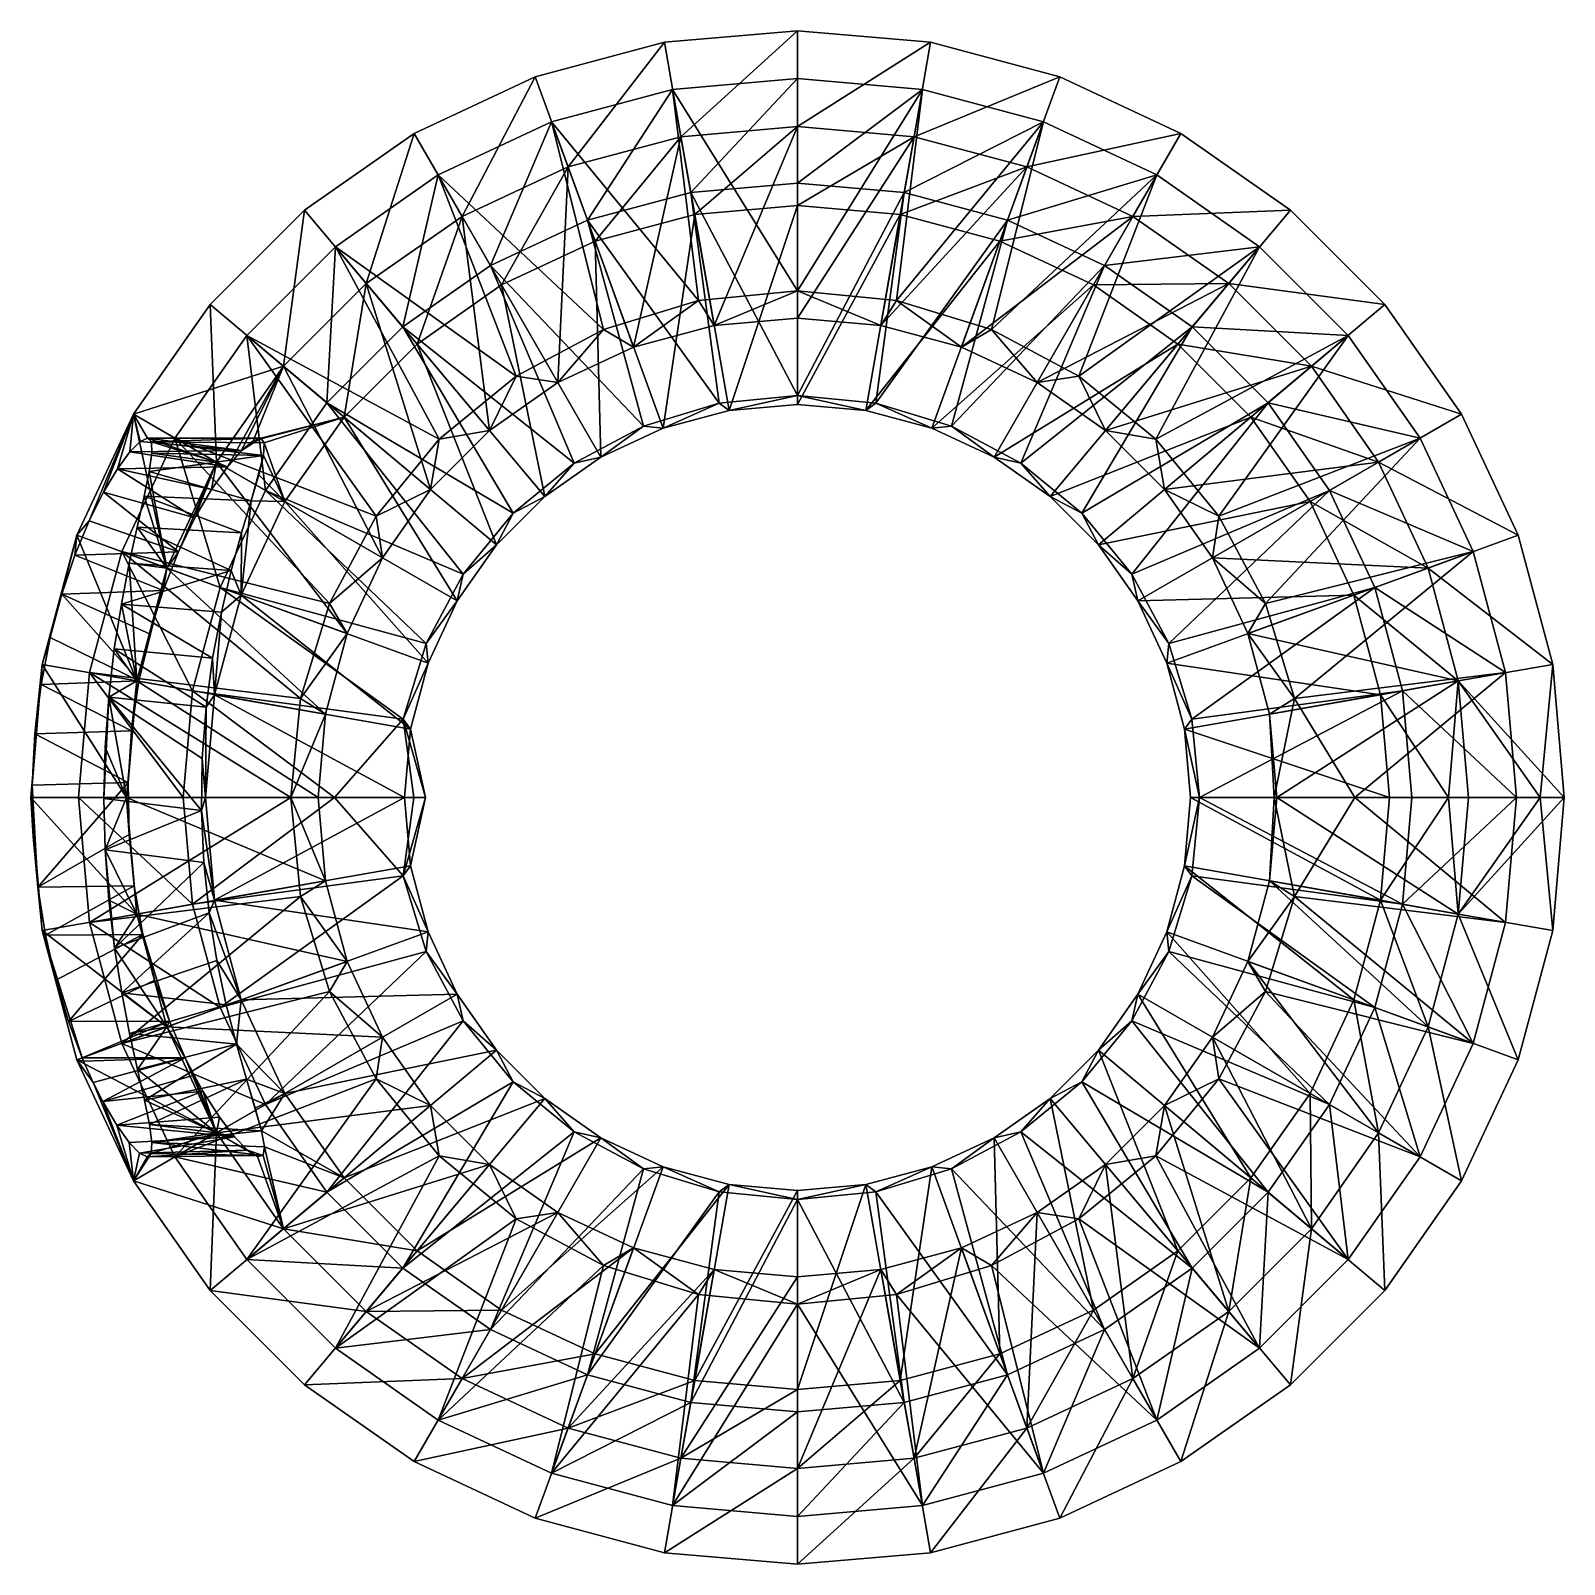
# Model space of a CAD drawing. Extents: x -2.03 to 2.03, y -2.03 to 2.03.
import ezdxf

# ---------------------------------------------------------------- set-up
doc = ezdxf.new("R2010")
doc.units = 0
doc.layers.add('front_piece', color=7, linetype='CONTINUOUS')

msp = doc.modelspace()

# ---------------------------------------------------------------- meshes
at = {"layer": 'front_piece', "color": 7}
mesh = msp.add_polyface(dxfattribs=at)
corners = [(-0.308746, 1.750988, -2.54), (0, 1.778, -2.54), (0, 2.032, -2.54), (-0.608112, 1.670773, -2.54), (-0.352853, 2.001129, -2.54), (0.352853, 2.001129, -2.54), (-0.694985, 1.909455, -2.54), (0, 1.778), (-0.308746, 1.750988), (-0.608112, 1.670773), (-0.434366, 1.19341), (-0.220533, 1.250706), (0.308746, 1.750988), (0, 1.27), (-0.635, 1.099852), (-0.651548, 1.790114, 3.81), (-0.513755, 1.240314, 1.945832), (-0.26191, 1.31671, 1.945832), (-0.3308, 1.876059, 3.81), (0, 1.342506, 1.945832), (0, 1.905, 3.81), (0.3308, 1.876059, 3.81), (0.220533, 1.250706), (0, 1.627597, 3.81), (-0.282629, 1.60287, 3.81), (-0.556671, 1.529441, 3.81), (-0.536436, 1.473847, -0.254), (-0.272356, 1.544607, -0.254), (0, 1.568435, -0.254), (0.308746, 1.750988, -2.54), (-0.356207, 0.978669, -0.254), (-0.180851, 1.025656, -0.254), (0.272356, 1.544607, -0.254), (0, 1.041478, -0.254), (-0.520739, 0.901947, -0.254), (0, 1.065419, 1.816813), (-0.207853, 1.044947, 1.816813), (-0.407718, 0.984319, 1.816813), (-0.813799, 1.40954, 3.81), (0.180851, 1.025656, -0.254), (0.282629, 1.60287, 3.81), (-0.591915, 0.885863, 1.816813)]
mesh.append_faces([[corners[k] for k in face] for face in [(0, 1, 2), (3, 0, 4), (1, 5, 2), (0, 2, 4), (3, 4, 6), (7, 8, 2), (8, 9, 4), (5, 7, 2), (2, 8, 4), (4, 9, 6), (9, 8, 10), (8, 7, 11), (7, 12, 13), (14, 9, 10), (10, 8, 11), (11, 7, 13), (15, 16, 17), (18, 17, 19), (20, 18, 19), (18, 15, 17), (10, 11, 17), (21, 20, 19), (13, 22, 19), (11, 13, 19), (14, 10, 16), (11, 19, 17), (10, 17, 16), (23, 24, 20), (24, 25, 18), (21, 23, 20), (20, 24, 18), (18, 25, 15), (26, 27, 0), (27, 28, 1), (28, 29, 1), (27, 1, 0), (26, 0, 3), (27, 26, 30), (28, 27, 31), (32, 28, 33), (26, 34, 30), (27, 30, 31), (28, 31, 33), (24, 23, 35), (36, 24, 35), (37, 25, 36), (38, 25, 37), (25, 24, 36), (33, 31, 35), (39, 33, 35), (23, 40, 35), (31, 30, 36), (30, 34, 37), (35, 31, 36), (36, 30, 37), (37, 34, 41)]], dxfattribs={"color": 7})
mesh = msp.add_polyface(dxfattribs=at)
corners = [(0.308746, 1.750988, -2.54), (0.608112, 1.670773, -2.54), (0.694985, 1.909455, -2.54), (0, 1.778, -2.54), (0.352853, 2.001129, -2.54), (1.016, 1.759764, -2.54), (0.308746, 1.750988), (0, 1.778), (0.608112, 1.670773), (0.220533, 1.250706), (0.889, 1.539793), (0.434366, 1.19341), (0, 1.27), (0.635, 1.099852), (0.3308, 1.876059, 3.81), (0, 1.342506, 1.945832), (0.26191, 1.31671, 1.945832), (0.651548, 1.790114, 3.81), (0.513755, 1.240314, 1.945832), (0.9525, 1.649778, 3.81), (0.745856, 1.116253, 1.945832), (0.81634, 0.972876), (0.556671, 1.529441, 3.81), (0.282629, 1.60287, 3.81), (0.813799, 1.40954, 3.81), (0, 1.627597, 3.81), (0.272356, 1.544607, -0.254), (0.536436, 1.473847, -0.254), (0.784218, 1.358305, -0.254), (0.889, 1.539793, -2.54), (0, 1.568435, -0.254), (0.180851, 1.025656, -0.254), (0.356207, 0.978669, -0.254), (1.008171, 1.201491, -0.254), (0.520739, 0.901947, -0.254), (0, 1.041478, -0.254), (0.669449, 0.797819, -0.254), (0.591915, 0.885863, 1.816813), (1.046199, 1.246812, 3.81), (0.753365, 0.753365, 1.816813), (0.407718, 0.984319, 1.816813), (0.207853, 1.044947, 1.816813), (0, 1.065419, 1.816813), (0.797819, 0.669449, -0.254), (0.885863, 0.591915, 1.816813)]
mesh.append_faces([[corners[k] for k in face] for face in [(0, 1, 2), (3, 0, 4), (1, 5, 2), (0, 2, 4), (6, 7, 4), (8, 6, 2), (5, 8, 2), (2, 6, 4), (6, 8, 9), (8, 10, 11), (12, 6, 9), (9, 8, 11), (11, 10, 13), (14, 15, 16), (17, 16, 18), (19, 18, 20), (17, 14, 16), (19, 17, 18), (13, 21, 20), (11, 13, 18), (9, 11, 16), (13, 20, 18), (11, 18, 16), (9, 16, 15), (22, 23, 17), (24, 22, 19), (23, 25, 14), (19, 22, 17), (17, 23, 14), (26, 27, 1), (27, 28, 29), (30, 26, 0), (27, 29, 1), (26, 1, 0), (27, 26, 31), (28, 27, 32), (33, 28, 34), (26, 35, 31), (27, 31, 32), (28, 32, 34), (33, 34, 36), (37, 38, 39), (40, 24, 37), (41, 22, 40), (42, 23, 41), (41, 31, 42), (23, 22, 41), (22, 24, 40), (43, 36, 39), (36, 34, 37), (44, 43, 39), (34, 32, 40), (39, 36, 37), (32, 31, 41), (37, 34, 40), (40, 32, 41)]], dxfattribs={"color": 7})
mesh = msp.add_polyface(dxfattribs=at)
corners = [(-0.889, 1.539793, -2.54), (-0.608112, 1.670773, -2.54), (-0.694985, 1.909455, -2.54), (-1.142876, 1.362027, -2.54), (-1.016, 1.759764, -2.54), (-1.362027, 1.142876, -2.54), (-1.306144, 1.556602, -2.54), (-0.608112, 1.670773), (-0.889, 1.539793), (-1.142876, 1.362027), (-1.362027, 1.142876), (-1.539793, 0.889), (-1.099852, 0.635), (-0.972876, 0.81634), (-0.81634, 0.972876), (-0.635, 1.099852), (-1.649778, 0.9525, 3.81), (-1.240314, 0.513755, 1.945832), (-1.116253, 0.745856, 1.945832), (-1.459315, 1.22451, 3.81), (-0.949295, 0.949295, 1.945832), (-1.22451, 1.459315, 3.81), (-0.745856, 1.116253, 1.945832), (-0.9525, 1.649778, 3.81), (-0.513755, 1.240314, 1.945832), (-0.651548, 1.790114, 3.81), (-0.556671, 1.529441, 3.81), (-0.813799, 1.40954, 3.81), (-1.046199, 1.246812, 3.81), (-1.246812, 1.046199, 3.81), (-0.784218, 1.358305, -0.254), (-0.536436, 1.473847, -0.254), (-1.008171, 1.201491, -0.254), (-1.201491, 1.008171, -0.254), (-1.358305, 0.784218, -0.254), (-1.412925, 0.939487, -1.112975), (-0.797819, 0.669449, -0.254), (-0.901947, 0.520739, -0.254), (-0.669449, 0.797819, -0.254), (-0.520739, 0.901947, -0.254), (-0.591915, 0.885863, 1.816813), (-0.407718, 0.984319, 1.816813), (-0.753365, 0.753365, 1.816813), (-0.885863, 0.591915, 1.816813), (-1.40954, 0.813799, 3.81)]
mesh.append_faces([[corners[k] for k in face] for face in [(0, 1, 2), (3, 0, 4), (5, 3, 6), (0, 2, 4), (3, 4, 6), (7, 8, 2), (8, 9, 4), (9, 10, 6), (2, 8, 4), (4, 9, 6), (11, 10, 12), (10, 9, 13), (9, 8, 14), (8, 7, 15), (12, 10, 13), (13, 9, 14), (14, 8, 15), (16, 17, 18), (19, 18, 20), (21, 20, 22), (23, 22, 24), (21, 19, 20), (23, 21, 22), (25, 23, 24), (14, 15, 22), (13, 14, 20), (15, 24, 22), (14, 22, 20), (13, 20, 18), (26, 27, 25), (27, 28, 23), (28, 29, 21), (25, 27, 23), (23, 28, 21), (21, 29, 19), (30, 31, 1), (32, 30, 0), (33, 32, 3), (30, 1, 0), (32, 0, 3), (33, 3, 5), (34, 33, 35), (32, 33, 36), (33, 34, 37), (30, 32, 38), (31, 30, 39), (32, 36, 38), (30, 38, 39), (40, 27, 41), (42, 28, 40), (43, 29, 42), (44, 29, 43), (29, 28, 42), (28, 27, 40), (39, 38, 40), (38, 36, 42), (40, 38, 42)]], dxfattribs={"color": 7})
mesh = msp.add_polyface(dxfattribs=at)
corners = [(0.608112, 1.670773, -2.54), (0.889, 1.539793, -2.54), (1.016, 1.759764, -2.54), (1.539793, 0.889, -2.54), (1.670773, 0.608112, -2.54), (1.909455, 0.694985, -2.54), (1.362027, 1.142876, -2.54), (1.759764, 1.016, -2.54), (1.142876, 1.362027, -2.54), (1.556602, 1.306144, -2.54), (1.306144, 1.556602, -2.54), (1.142876, 1.362027), (0.889, 1.539793), (1.362027, 1.142876), (1.539793, 0.889), (1.670773, 0.608112), (0.608112, 1.670773), (0.635, 1.099852), (0.81634, 0.972876), (0.972876, 0.81634), (1.099852, 0.635), (1.22451, 1.459315, 3.81), (0.745856, 1.116253, 1.945832), (0.949295, 0.949295, 1.945832), (1.459315, 1.22451, 3.81), (1.116253, 0.745856, 1.945832), (1.649778, 0.9525, 3.81), (1.240314, 0.513755, 1.945832), (0.9525, 1.649778, 3.81), (1.790114, 0.651548, 3.81), (1.40954, 0.813799, 3.81), (1.246812, 1.046199, 3.81), (1.046199, 1.246812, 3.81), (0.813799, 1.40954, 3.81), (0.784218, 1.358305, -0.254), (1.008171, 1.201491, -0.254), (1.201491, 1.008171, -0.254), (1.358305, 0.784218, -0.254), (0.669449, 0.797819, -0.254), (0.797819, 0.669449, -0.254), (0.753365, 0.753365, 1.816813), (0.885863, 0.591915, 1.816813), (0.591915, 0.885863, 1.816813)]
mesh.append_faces([[corners[k] for k in face] for face in [(0, 1, 2), (3, 4, 5), (6, 3, 7), (8, 6, 9), (1, 8, 10), (3, 5, 7), (6, 7, 9), (8, 9, 10), (1, 10, 2), (11, 12, 10), (13, 11, 9), (14, 13, 7), (15, 14, 5), (12, 16, 2), (5, 14, 7), (7, 13, 9), (9, 11, 10), (10, 12, 2), (12, 11, 17), (11, 13, 18), (13, 14, 19), (17, 11, 18), (14, 15, 20), (18, 13, 19), (19, 14, 20), (21, 22, 23), (24, 23, 25), (26, 25, 27), (21, 28, 22), (24, 21, 23), (26, 24, 25), (29, 26, 27), (19, 20, 25), (18, 19, 23), (19, 25, 23), (18, 23, 22), (30, 31, 26), (31, 32, 24), (32, 33, 21), (29, 30, 26), (26, 31, 24), (24, 32, 21), (21, 33, 28), (34, 35, 8), (35, 36, 6), (36, 37, 3), (37, 4, 3), (36, 3, 6), (35, 6, 8), (34, 8, 1), (36, 35, 38), (37, 36, 39), (36, 38, 39), (40, 31, 41), (33, 32, 42), (32, 31, 40), (31, 30, 41)]], dxfattribs={"color": 7})
mesh = msp.add_polyface(dxfattribs=at)
corners = [(-1.539793, 0.889, -2.54), (-1.362027, 1.142876, -2.54), (-1.556602, 1.306144, -2.54), (-1.670773, 0.608112, -2.54), (-1.759764, 1.016, -2.54), (-1.306144, 1.556602, -2.54), (-1.909455, 0.694985, -2.54), (-1.362027, 1.142876), (-1.876848, 0.733042, -1.878224), (-1.838681, 0.809504, -1.77199), (-1.801992, 0.871034, -1.655463), (-1.769233, 0.915959, -1.531296), (-1.742258, 0.94348, -1.400838), (-1.539793, 0.889), (-1.710677, 0.91258, -0.997096), (-1.712186, 0.94227, -1.130629), (-1.722787, 0.952509, -1.265905), (-1.71758, 0.864297, -0.869668), (-1.670773, 0.608112), (-1.731351, 0.798382, -0.750524), (-1.459315, 1.22451, 3.81), (-1.649778, 0.9525, 3.81), (-1.116253, 0.745856, 1.945832), (-1.40954, 0.813799, 3.81), (-1.529441, 0.556671, 3.81), (-1.246812, 1.046199, 3.81), (-1.447773, 0.785805, -0.731678), (-1.358305, 0.784218, -0.254), (-1.427434, 0.855081, -0.850339), (-1.64028, 0.651282, -1.965046), (-1.5966, 0.740762, -1.868786), (-1.510341, 0.87607, -1.643906), (-1.552527, 0.815931, -1.761471), (-1.472993, 0.919517, -1.518522), (-1.201491, 1.008171, -0.254), (-1.442841, 0.945363, -1.386389), (-1.412925, 0.939487, -1.112975), (-1.422266, 0.952297, -1.249906), (-1.415052, 0.906698, -0.978149), (-1.473033, 0.701004, -0.625118), (-1.749802, 0.716716, -0.642641)]
mesh.append_faces([[corners[k] for k in face] for face in [(0, 1, 2), (3, 0, 4), (1, 5, 2), (0, 2, 4), (3, 4, 6), (5, 7, 2), (6, 4, 8), (8, 4, 9), (9, 4, 10), (10, 4, 11), (11, 4, 12), (13, 14, 15), (16, 13, 15), (13, 17, 14), (13, 18, 17), (17, 18, 19), (2, 7, 4), (7, 13, 4), (12, 4, 16), (16, 4, 13), (20, 21, 22), (23, 24, 21), (25, 23, 20), (20, 23, 21), (26, 27, 28), (0, 29, 30), (31, 0, 32), (0, 30, 32), (1, 0, 31), (1, 31, 33), (34, 1, 35), (1, 33, 35), (36, 34, 37), (34, 35, 37), (28, 27, 38), (27, 36, 38), (30, 29, 9), (9, 10, 30), (32, 30, 10), (31, 32, 10), (10, 11, 31), (33, 31, 11), (12, 16, 33), (11, 12, 33), (35, 33, 37), (37, 33, 16), (16, 15, 37), (36, 37, 15), (36, 15, 38), (15, 14, 38), (38, 14, 17), (26, 28, 38), (38, 17, 26), (26, 17, 19), (19, 39, 26), (39, 19, 40)]], dxfattribs={"color": 7})
mesh = msp.add_polyface(dxfattribs=at)
corners = [(-1.778, 0), (-1.750988, 0.308746), (-1.27, 0), (-1.670773, 0.608112), (-1.250706, 0.220533), (-1.539793, 0.889), (-1.19341, 0.434366), (-1.099852, 0.635), (-1.876059, 0.3308, 3.81), (-1.342506, 0, 1.945832), (-1.31671, 0.26191, 1.945832), (-1.790114, 0.651548, 3.81), (-1.240314, 0.513755, 1.945832), (-1.649778, 0.9525, 3.81), (-0.972876, 0.81634), (-1.116253, 0.745856, 1.945832), (-1.529441, 0.556671, 3.81), (-1.60287, 0.282629, 3.81), (-1.539793, 0.889, -2.54), (-1.670773, 0.608112, -2.54), (-1.64028, 0.651282, -1.965046), (-1.473847, 0.536436, -0.254), (-1.358305, 0.784218, -0.254), (-1.447773, 0.785805, -0.731678), (-1.473033, 0.701004, -0.625118), (-1.500354, 0.601898, -0.531754), (-1.544607, 0.272356, -0.254), (-1.526736, 0.490853, -0.453705), (-1.549814, 0.368997, -0.391876), (-1.568435, 0, -0.254), (-1.567306, 0.239174, -0.348016), (-1.57762, 0.103752, -0.323156), (-1.579742, -0.034877, -0.318125), (-0.978669, 0.356207, -0.254), (-1.025656, 0.180851, -0.254), (-1.041478, 0, -0.254), (-0.901947, 0.520739, -0.254), (-1.201491, 1.008171, -0.254), (-0.797819, 0.669449, -0.254), (-0.984319, 0.407718, 1.816813), (-1.40954, 0.813799, 3.81), (-0.885863, 0.591915, 1.816813), (-1.044947, 0.207853, 1.816813), (-1.627597, 0, 3.81), (-1.227058, 0, 2.631324), (-0.985515, 0, 0.574507), (-1.016976, 0, 1.404306), (-0.753365, 0.753365, 1.816813), (-1.749802, 0.716716, -0.642641), (-1.791545, 0.512465, -0.467104), (-1.810356, 0.393769, -0.402691)]
mesh.append_faces([[corners[k] for k in face] for face in [(0, 1, 2), (1, 3, 4), (3, 5, 6), (2, 1, 4), (4, 3, 6), (6, 5, 7), (8, 9, 10), (11, 10, 12), (4, 10, 9), (13, 11, 12), (7, 14, 15), (6, 7, 12), (4, 6, 10), (7, 15, 12), (2, 4, 9), (6, 12, 10), (16, 17, 11), (13, 16, 11), (18, 19, 20), (21, 22, 23), (21, 23, 24), (21, 24, 25), (26, 21, 27), (27, 21, 25), (26, 27, 28), (29, 26, 30), (30, 26, 28), (29, 30, 31), (32, 29, 31), (22, 21, 33), (21, 26, 34), (26, 29, 35), (26, 35, 34), (21, 34, 33), (22, 33, 36), (37, 36, 38), (39, 40, 41), (42, 16, 39), (43, 17, 44), (42, 17, 16), (44, 17, 42), (45, 46, 42), (35, 45, 34), (34, 45, 42), (16, 40, 39), (38, 36, 41), (36, 33, 39), (47, 38, 41), (33, 34, 42), (41, 36, 39), (46, 44, 42), (39, 33, 42), (48, 25, 24), (49, 28, 27), (49, 27, 25), (50, 30, 28)]], dxfattribs={"color": 7})
mesh = msp.add_polyface(dxfattribs=at)
corners = [(1.750988, 0.308746, -2.54), (1.778, 0, -2.54), (2.032, 0, -2.54), (1.670773, 0.608112, -2.54), (2.001129, 0.352853, -2.54), (1.909455, 0.694985, -2.54), (1.750988, 0.308746), (1.670773, 0.608112), (1.778, 0), (1.968342, 0, -1.263666), (1.27, 0), (1.250706, 0.220533), (1.19341, 0.434366), (1.099852, 0.635), (1.790114, 0.651548, 3.81), (1.240314, 0.513755, 1.945832), (1.31671, 0.26191, 1.945832), (1.876059, 0.3308, 3.81), (1.905, 0, 3.81), (1.476727, 0, 2.582474), (1.262993, 0, 1.300072), (1.116253, 0.745856, 1.945832), (1.529441, 0.556671, 3.81), (1.40954, 0.813799, 3.81), (1.60287, 0.282629, 3.81), (1.627597, 0, 3.81), (1.358305, 0.784218, -0.254), (1.473847, 0.536436, -0.254), (1.544607, 0.272356, -0.254), (1.568435, 0, -0.254), (1.725499, 0, -1.392207), (0.901947, 0.520739, -0.254), (0.978669, 0.356207, -0.254), (1.025656, 0.180851, -0.254), (0.797819, 0.669449, -0.254), (1.041478, 0, -0.254), (1.065419, 0, 1.816813), (1.044947, 0.207853, 1.816813), (0.984319, 0.407718, 1.816813), (0.885863, 0.591915, 1.816813)]
mesh.append_faces([[corners[k] for k in face] for face in [(0, 1, 2), (3, 0, 4), (0, 2, 4), (3, 4, 5), (6, 7, 4), (8, 6, 9), (9, 6, 4), (2, 9, 4), (4, 7, 5), (6, 8, 10), (6, 10, 11), (7, 6, 12), (13, 7, 12), (12, 6, 11), (14, 15, 16), (17, 14, 16), (18, 17, 19), (19, 17, 16), (16, 11, 20), (11, 10, 20), (16, 20, 19), (13, 12, 15), (12, 11, 16), (12, 16, 15), (13, 15, 21), (22, 23, 14), (24, 22, 17), (25, 24, 18), (18, 24, 17), (17, 22, 14), (26, 27, 3), (27, 28, 0), (28, 29, 30), (28, 30, 0), (30, 1, 0), (27, 0, 3), (27, 26, 31), (28, 27, 32), (29, 28, 33), (26, 34, 31), (27, 31, 32), (28, 32, 33), (29, 33, 35), (24, 25, 36), (37, 24, 36), (38, 22, 37), (39, 23, 38), (23, 22, 38), (22, 24, 37), (35, 33, 36), (33, 32, 37), (32, 31, 38), (36, 33, 37), (31, 34, 39), (37, 32, 38), (38, 31, 39)]], dxfattribs={"color": 7})
mesh = msp.add_polyface(dxfattribs=at)
corners = [(-1.778, 0, -2.54), (-1.750988, 0.308746, -2.54), (-2.001129, 0.352853, -2.54), (-1.670773, 0.608112, -2.54), (-1.909455, 0.694985, -2.54), (-2.032, 0, -2.54), (-2.027792, 0.032832, -2.221939), (-2.025303, -0.103267, -2.216896), (-2.020688, 0.16837, -2.207502), (-1.980316, 0.424086, -2.122882), (-2.004485, 0.299793, -2.174091), (-1.949724, 0.538949, -2.055364), (-1.876848, 0.733042, -1.878224), (-1.914614, 0.642304, -1.973359), (-1.731351, 0.798382, -0.750524), (-1.670773, 0.608112), (-1.749802, 0.716716, -0.642641), (-1.750988, 0.308746), (-1.770658, 0.620719, -0.547528), (-1.791545, 0.512465, -0.467104), (-1.810356, 0.393769, -0.402691), (-1.778, 0), (-1.825296, 0.266266, -0.355453), (-1.834797, 0.133434, -0.326873), (-1.834525, -0.138931, -0.327683), (-1.83799, -0.00298, -0.317495), (-1.790114, 0.651548, 3.81), (-1.876059, 0.3308, 3.81), (-1.31671, 0.26191, 1.945832), (-1.905, 0, 3.81), (-1.342506, 0, 1.945832), (-1.60287, 0.282629, 3.81), (-1.627597, 0, 3.81), (-1.77353, 0.039593, -2.221682), (-1.771135, -0.098385, -2.217414), (-1.764729, 0.176789, -2.205951), (-1.745384, 0.309317, -2.170878), (-1.716873, 0.434129, -2.117814), (-1.64028, 0.651282, -1.965046), (-1.681129, 0.548655, -2.04861), (-1.838681, 0.809504, -1.77199), (-1.500354, 0.601898, -0.531754), (-1.549814, 0.368997, -0.391876), (-1.567306, 0.239174, -0.348016), (-1.57762, 0.103752, -0.323156), (-1.579742, -0.034877, -0.318125)]
mesh.append_faces([[corners[k] for k in face] for face in [(0, 1, 2), (1, 3, 4), (1, 4, 2), (0, 2, 5), (5, 6, 7), (5, 2, 6), (6, 2, 8), (2, 9, 10), (8, 2, 10), (2, 4, 9), (9, 4, 11), (4, 12, 13), (11, 4, 13), (14, 15, 16), (15, 17, 18), (15, 18, 16), (18, 17, 19), (19, 17, 20), (17, 21, 22), (17, 22, 20), (22, 21, 23), (21, 24, 25), (21, 25, 23), (26, 27, 28), (27, 29, 30), (26, 31, 27), (31, 32, 27), (27, 32, 29), (33, 0, 34), (1, 0, 33), (1, 33, 35), (3, 1, 36), (36, 1, 35), (3, 36, 37), (38, 3, 39), (3, 37, 39), (33, 6, 8), (35, 33, 8), (35, 8, 10), (36, 35, 10), (9, 36, 10), (9, 11, 36), (37, 36, 11), (39, 37, 11), (13, 39, 11), (38, 39, 13), (13, 12, 38), (12, 40, 38), (41, 16, 18), (41, 18, 19), (42, 19, 20), (43, 20, 22), (22, 44, 43), (22, 23, 25), (45, 44, 22), (45, 22, 25)]], dxfattribs={"color": 7})
mesh = msp.add_polyface(dxfattribs=at)
corners = [(-1.750988, -0.308746, -2.54), (-1.778, 0, -2.54), (-2.032, 0, -2.54), (-1.670773, -0.608112, -2.54), (-2.001129, -0.352853, -2.54), (-1.539793, -0.889, -2.54), (-1.909455, -0.694985, -2.54), (-1.895567, -0.690209, -1.926405), (-1.892007, -0.698657, -1.917406), (-1.932201, -0.593359, -2.015107), (-1.965276, -0.484477, -2.090097), (-2.013376, -0.237199, -2.192514), (-1.992966, -0.364779, -2.149904), (-2.025303, -0.103267, -2.216896), (-1.778, 0), (-1.750988, -0.308746), (-1.834525, -0.138931, -0.327683), (-1.824749, -0.271931, -0.357142), (-1.670773, -0.608112), (-1.809627, -0.39897, -0.405083), (-1.790665, -0.517411, -0.470279), (-1.769681, -0.625425, -0.551581), (-1.539793, -0.889), (-1.748931, -0.720585, -0.647066), (-1.866246, -0.75564, -1.849883), (-1.905, 0, 3.81), (-1.876059, -0.3308, 3.81), (-1.342506, 0, 1.945832), (-1.790114, -0.651548, 3.81), (-1.31671, -0.26191, 1.945832), (-1.627597, 0, 3.81), (-1.60287, -0.282629, 3.81), (-1.529441, -0.556671, 3.81), (-1.664545, -0.593089, -2.015326), (-1.702599, -0.483684, -2.090568), (-1.757715, -0.234044, -2.193319), (-1.734398, -0.363006, -2.150638), (-1.771135, -0.098385, -2.217414), (-1.622296, -0.690209, -1.926405), (-2.027792, 0.032832, -2.221939), (-1.77353, 0.039593, -2.221682), (-1.579742, -0.034877, -0.318125), (-1.83799, -0.00298, -0.317495), (-1.573429, -0.172157, -0.333171), (-1.55925, -0.305854, -0.367927), (-1.513533, -0.548985, -0.491607), (-1.730599, -0.801764, -0.755737), (-1.486369, -0.654036, -0.577537)]
mesh.append_faces([[corners[k] for k in face] for face in [(0, 1, 2), (3, 0, 4), (5, 3, 6), (0, 2, 4), (3, 4, 6), (6, 4, 7), (8, 6, 7), (7, 4, 9), (9, 4, 10), (4, 2, 11), (10, 4, 12), (12, 4, 11), (11, 2, 13), (14, 15, 16), (16, 15, 17), (15, 18, 19), (15, 19, 17), (19, 18, 20), (20, 18, 21), (18, 22, 23), (18, 23, 21), (8, 24, 6), (25, 26, 27), (26, 28, 29), (30, 31, 25), (31, 32, 26), (25, 31, 26), (26, 32, 28), (0, 3, 33), (0, 33, 34), (35, 0, 36), (0, 34, 36), (1, 0, 35), (1, 35, 37), (7, 33, 38), (38, 24, 8), (38, 8, 7), (33, 7, 9), (9, 36, 34), (9, 34, 33), (9, 10, 36), (36, 10, 12), (12, 35, 36), (35, 12, 11), (11, 37, 35), (11, 13, 39), (40, 37, 11), (40, 11, 39), (41, 42, 16), (43, 41, 16), (16, 17, 19), (43, 16, 19), (19, 20, 44), (20, 21, 45), (23, 46, 47), (21, 23, 47)]], dxfattribs={"color": 7})
mesh = msp.add_polyface(dxfattribs=at)
corners = [(-1.539793, -0.889), (-1.670773, -0.608112), (-1.099852, -0.635), (-1.750988, -0.308746), (-1.19341, -0.434366), (-1.778, 0), (-1.250706, -0.220533), (-1.27, 0), (-1.649778, -0.9525, 3.81), (-1.116253, -0.745856, 1.945832), (-1.240314, -0.513755, 1.945832), (-1.790114, -0.651548, 3.81), (-1.31671, -0.26191, 1.945832), (-1.876059, -0.3308, 3.81), (-1.342506, 0, 1.945832), (-0.972876, -0.81634), (-1.529441, -0.556671, 3.81), (-1.40954, -0.813799, 3.81), (-1.664545, -0.593089, -2.015326), (-1.670773, -0.608112, -2.54), (-1.622296, -0.690209, -1.926405), (-1.539793, -0.889, -2.54), (-1.544607, -0.272356, -0.254), (-1.568435, 0, -0.254), (-1.579742, -0.034877, -0.318125), (-1.573429, -0.172157, -0.333171), (-1.473847, -0.536436, -0.254), (-1.55925, -0.305854, -0.367927), (-1.538673, -0.432009, -0.42109), (-1.513533, -0.548985, -0.491607), (-1.358305, -0.784218, -0.254), (-1.486369, -0.654036, -0.577537), (-1.459737, -0.74604, -0.677815), (-1.041478, 0, -0.254), (-0.901947, -0.520739, -0.254), (-0.797819, -0.669449, -0.254), (-0.978669, -0.356207, -0.254), (-1.025656, -0.180851, -0.254), (-0.885863, -0.591915, 1.816813), (-0.984319, -0.407718, 1.816813), (-1.044947, -0.207853, 1.816813), (-1.60287, -0.282629, 3.81), (-1.227058, 0, 2.631324), (-1.627597, 0, 3.81), (-0.985515, 0, 0.574507), (-1.016976, 0, 1.404306), (-0.753365, -0.753365, 1.816813), (-1.809627, -0.39897, -0.405083), (-1.790665, -0.517411, -0.470279), (-1.769681, -0.625425, -0.551581), (-1.730599, -0.801764, -0.755737)]
mesh.append_faces([[corners[k] for k in face] for face in [(0, 1, 2), (1, 3, 4), (3, 5, 6), (2, 1, 4), (4, 3, 6), (6, 5, 7), (8, 9, 10), (11, 10, 12), (13, 12, 14), (11, 8, 10), (6, 7, 14), (4, 6, 12), (2, 4, 10), (6, 14, 12), (15, 2, 9), (4, 12, 10), (2, 10, 9), (16, 17, 11), (18, 19, 20), (19, 21, 20), (22, 23, 24), (22, 24, 25), (26, 22, 27), (27, 22, 25), (26, 27, 28), (26, 28, 29), (30, 26, 31), (31, 26, 29), (30, 31, 32), (23, 22, 33), (26, 30, 34), (30, 35, 34), (22, 26, 36), (26, 34, 36), (33, 22, 37), (22, 36, 37), (38, 17, 39), (39, 16, 40), (40, 41, 42), (41, 43, 42), (17, 16, 39), (16, 41, 40), (37, 36, 40), (33, 37, 44), (44, 37, 40), (45, 40, 42), (36, 34, 39), (45, 44, 40), (34, 35, 38), (40, 36, 39), (39, 34, 38), (38, 35, 46), (27, 25, 47), (28, 27, 48), (29, 28, 48), (31, 29, 49), (32, 31, 50)]], dxfattribs={"color": 7})
mesh = msp.add_polyface(dxfattribs=at)
corners = [(2.032, 0, -2.54), (1.778, 0, -2.54), (1.750988, -0.308746, -2.54), (2.001129, -0.352853, -2.54), (1.670773, -0.608112, -2.54), (1.909455, -0.694985, -2.54), (1.670773, -0.608112), (1.750988, -0.308746), (1.778, 0), (1.968342, 0, -1.263666), (1.27, 0), (1.250706, -0.220533), (1.539793, -0.889), (1.19341, -0.434366), (1.099852, -0.635), (1.790114, -0.651548, 3.81), (1.31671, -0.26191, 1.945832), (1.240314, -0.513755, 1.945832), (1.876059, -0.3308, 3.81), (1.905, 0, 3.81), (1.476727, 0, 2.582474), (1.262993, 0, 1.300072), (1.649778, -0.9525, 3.81), (1.116253, -0.745856, 1.945832), (1.627597, 0, 3.81), (1.60287, -0.282629, 3.81), (1.529441, -0.556671, 3.81), (1.568435, 0, -0.254), (1.544607, -0.272356, -0.254), (1.725499, 0, -1.392207), (1.473847, -0.536436, -0.254), (1.539793, -0.889, -2.54), (1.041478, 0, -0.254), (1.025656, -0.180851, -0.254), (1.358305, -0.784218, -0.254), (0.978669, -0.356207, -0.254), (0.901947, -0.520739, -0.254), (1.065419, 0, 1.816813), (1.044947, -0.207853, 1.816813), (0.984319, -0.407718, 1.816813), (1.40954, -0.813799, 3.81), (0.885863, -0.591915, 1.816813), (0.797819, -0.669449, -0.254)]
mesh.append_faces([[corners[k] for k in face] for face in [(0, 1, 2), (0, 2, 3), (2, 4, 5), (2, 5, 3), (6, 7, 5), (7, 8, 9), (5, 7, 3), (3, 7, 9), (0, 3, 9), (8, 7, 10), (10, 7, 11), (12, 13, 6), (6, 11, 7), (11, 6, 13), (13, 12, 14), (15, 16, 17), (18, 19, 20), (18, 16, 15), (18, 20, 16), (21, 10, 11), (21, 11, 16), (22, 15, 17), (13, 14, 17), (11, 13, 16), (14, 23, 17), (20, 21, 16), (13, 17, 16), (24, 19, 25), (25, 19, 18), (26, 25, 15), (22, 26, 15), (15, 25, 18), (27, 28, 29), (28, 30, 4), (30, 31, 4), (28, 4, 2), (28, 2, 29), (2, 1, 29), (28, 27, 32), (30, 28, 33), (34, 30, 35), (28, 32, 33), (30, 33, 35), (34, 35, 36), (37, 25, 38), (38, 26, 39), (39, 40, 41), (38, 33, 37), (25, 26, 38), (26, 40, 39), (42, 36, 41), (36, 35, 39), (35, 33, 38), (41, 36, 39), (33, 32, 37), (39, 35, 38), (24, 25, 37)]], dxfattribs={"color": 7})
mesh = msp.add_polyface(dxfattribs=at)
corners = [(1.362027, -1.142876, -2.54), (1.306144, -1.556602, -2.54), (1.556602, -1.306144, -2.54), (1.142876, -1.362027, -2.54), (0.889, -1.539793, -2.54), (1.016, -1.759764, -2.54), (1.539793, -0.889, -2.54), (0.694985, -1.909455, -2.54), (1.670773, -0.608112, -2.54), (1.759764, -1.016, -2.54), (1.909455, -0.694985, -2.54), (0.889, -1.539793), (1.142876, -1.362027), (1.362027, -1.142876), (1.539793, -0.889), (1.670773, -0.608112), (1.099852, -0.635), (0.972876, -0.81634), (0.81634, -0.972876), (1.22451, -1.459315, 3.81), (0.949295, -0.949295, 1.945832), (0.745856, -1.116253, 1.945832), (1.459315, -1.22451, 3.81), (1.116253, -0.745856, 1.945832), (1.649778, -0.9525, 3.81), (1.240314, -0.513755, 1.945832), (0.9525, -1.649778, 3.81), (1.246812, -1.046199, 3.81), (0.813799, -1.40954, 3.81), (1.046199, -1.246812, 3.81), (1.40954, -0.813799, 3.81), (1.529441, -0.556671, 3.81), (1.008171, -1.201491, -0.254), (0.784218, -1.358305, -0.254), (1.201491, -1.008171, -0.254), (1.358305, -0.784218, -0.254), (1.473847, -0.536436, -0.254), (0.901947, -0.520739, -0.254), (0.797819, -0.669449, -0.254), (0.669449, -0.797819, -0.254), (0.885863, -0.591915, 1.816813), (0.753365, -0.753365, 1.816813), (0.591915, -0.885863, 1.816813)]
mesh.append_faces([[corners[k] for k in face] for face in [(0, 1, 2), (3, 4, 5), (0, 3, 1), (6, 0, 2), (4, 7, 5), (8, 6, 9), (3, 5, 1), (6, 2, 9), (8, 9, 10), (11, 12, 5), (12, 13, 1), (13, 14, 2), (14, 15, 9), (7, 11, 5), (5, 12, 1), (1, 13, 2), (2, 14, 9), (9, 15, 10), (13, 16, 14), (13, 12, 17), (12, 11, 18), (16, 13, 17), (17, 12, 18), (19, 20, 21), (22, 23, 20), (24, 25, 23), (22, 24, 23), (19, 22, 20), (26, 19, 21), (17, 18, 20), (16, 17, 23), (18, 21, 20), (17, 20, 23), (19, 27, 22), (28, 29, 26), (29, 27, 19), (27, 30, 22), (30, 31, 24), (26, 29, 19), (22, 30, 24), (32, 33, 4), (34, 32, 3), (35, 34, 0), (36, 35, 6), (32, 4, 3), (34, 3, 0), (35, 0, 6), (34, 35, 37), (32, 34, 38), (33, 32, 39), (34, 37, 38), (32, 38, 39), (40, 27, 41), (30, 27, 40), (27, 29, 41), (29, 28, 42)]], dxfattribs={"color": 7})
mesh = msp.add_polyface(dxfattribs=at)
corners = [(-0.889, -1.539793, -2.54), (-1.142876, -1.362027, -2.54), (-1.306144, -1.556602, -2.54), (-0.608112, -1.670773, -2.54), (-1.016, -1.759764, -2.54), (-0.694985, -1.909455, -2.54), (-1.142876, -1.362027), (-0.889, -1.539793), (-0.608112, -1.670773), (-1.556602, -1.306144, -2.54), (-0.434366, -1.19341), (-0.635, -1.099852), (-1.362027, -1.142876), (-0.81634, -0.972876), (-1.539793, -0.889), (-0.972876, -0.81634), (-1.099852, -0.635), (-1.459315, -1.22451, 3.81), (-0.949295, -0.949295, 1.945832), (-1.116253, -0.745856, 1.945832), (-1.22451, -1.459315, 3.81), (-0.745856, -1.116253, 1.945832), (-0.9525, -1.649778, 3.81), (-0.513755, -1.240314, 1.945832), (-0.651548, -1.790114, 3.81), (-1.246812, -1.046199, 3.81), (-1.046199, -1.246812, 3.81), (-0.813799, -1.40954, 3.81), (-0.556671, -1.529441, 3.81), (-0.536436, -1.473847, -0.254), (-0.784218, -1.358305, -0.254), (-1.008171, -1.201491, -0.254), (-1.201491, -1.008171, -0.254), (-1.362027, -1.142876, -2.54), (-1.358305, -0.784218, -0.254), (-1.42007, -0.883249, -0.913411), (-1.412583, -0.925627, -1.045268), (-0.520739, -0.901947, -0.254), (-0.669449, -0.797819, -0.254), (-0.797819, -0.669449, -0.254), (-0.407718, -0.984319, 1.816813), (-0.591915, -0.885863, 1.816813), (-0.753365, -0.753365, 1.816813), (-0.885863, -0.591915, 1.816813), (-1.40954, -0.813799, 3.81)]
mesh.append_faces([[corners[k] for k in face] for face in [(0, 1, 2), (3, 0, 4), (0, 2, 4), (3, 4, 5), (6, 7, 2), (7, 8, 4), (9, 6, 2), (2, 7, 4), (4, 8, 5), (8, 7, 10), (7, 6, 11), (6, 12, 13), (12, 14, 15), (10, 7, 11), (11, 6, 13), (13, 12, 15), (15, 14, 16), (17, 18, 19), (20, 21, 18), (22, 23, 21), (22, 24, 23), (20, 22, 21), (17, 20, 18), (13, 15, 18), (11, 13, 21), (15, 19, 18), (13, 18, 21), (11, 21, 23), (25, 26, 17), (26, 27, 20), (27, 28, 22), (17, 26, 20), (20, 27, 22), (22, 28, 24), (29, 30, 0), (31, 32, 33), (30, 31, 1), (31, 33, 1), (30, 1, 0), (29, 0, 3), (32, 34, 35), (33, 32, 36), (31, 30, 37), (32, 31, 38), (34, 32, 39), (31, 37, 38), (32, 38, 39), (40, 27, 41), (41, 26, 42), (42, 25, 43), (27, 26, 41), (26, 25, 42), (25, 44, 43), (39, 38, 42), (38, 37, 41), (42, 38, 41)]], dxfattribs={"color": 7})
mesh = msp.add_polyface(dxfattribs=at)
corners = [(0.608112, -1.670773, -2.54), (0.308746, -1.750988, -2.54), (0.352853, -2.001129, -2.54), (0.889, -1.539793, -2.54), (0.694985, -1.909455, -2.54), (0, -2.032, -2.54), (0.308746, -1.750988), (0.608112, -1.670773), (0.889, -1.539793), (0.635, -1.099852), (0.434366, -1.19341), (0, -1.778), (0.220533, -1.250706), (0.81634, -0.972876), (0.3308, -1.876059, 3.81), (0.26191, -1.31671, 1.945832), (0, -1.342506, 1.945832), (0.651548, -1.790114, 3.81), (0.513755, -1.240314, 1.945832), (0.9525, -1.649778, 3.81), (0.745856, -1.116253, 1.945832), (0.282629, -1.60287, 3.81), (0.556671, -1.529441, 3.81), (0.813799, -1.40954, 3.81), (0, -1.905, 3.81), (0.536436, -1.473847, -0.254), (0.272356, -1.544607, -0.254), (0.784218, -1.358305, -0.254), (0, -1.778, -2.54), (0.520739, -0.901947, -0.254), (0.356207, -0.978669, -0.254), (0, -1.568435, -0.254), (0.180851, -1.025656, -0.254), (0.669449, -0.797819, -0.254), (0.753365, -0.753365, 1.816813), (1.046199, -1.246812, 3.81), (0.591915, -0.885863, 1.816813), (0.407718, -0.984319, 1.816813), (0.207853, -1.044947, 1.816813), (0, -1.065419, 1.816813), (0.797819, -0.669449, -0.254), (0.885863, -0.591915, 1.816813)]
mesh.append_faces([[corners[k] for k in face] for face in [(0, 1, 2), (3, 0, 4), (1, 5, 2), (0, 2, 4), (6, 7, 2), (7, 8, 4), (5, 6, 2), (2, 7, 4), (8, 7, 9), (7, 6, 10), (6, 11, 12), (13, 8, 9), (9, 7, 10), (10, 6, 12), (14, 15, 16), (17, 18, 15), (19, 20, 18), (17, 19, 18), (14, 17, 15), (10, 12, 15), (9, 10, 18), (12, 16, 15), (13, 9, 20), (10, 15, 18), (9, 18, 20), (21, 22, 14), (22, 23, 17), (24, 21, 14), (14, 22, 17), (17, 23, 19), (25, 26, 1), (27, 25, 0), (26, 28, 1), (25, 1, 0), (27, 0, 3), (25, 27, 29), (26, 25, 30), (31, 26, 32), (27, 33, 29), (25, 29, 30), (26, 30, 32), (34, 35, 36), (36, 23, 37), (37, 22, 38), (38, 21, 39), (23, 22, 37), (22, 21, 38), (32, 30, 38), (30, 29, 37), (39, 32, 38), (29, 33, 36), (38, 30, 37), (33, 40, 34), (37, 29, 36), (36, 33, 34), (34, 40, 41)]], dxfattribs={"color": 7})
mesh = msp.add_polyface(dxfattribs=at)
corners = [(-1.362027, -1.142876, -2.54), (-1.539793, -0.889, -2.54), (-1.759764, -1.016, -2.54), (-1.142876, -1.362027, -2.54), (-1.556602, -1.306144, -2.54), (-1.909455, -0.694985, -2.54), (-1.306144, -1.556602, -2.54), (-1.362027, -1.142876), (-1.142876, -1.362027), (-1.748931, -0.720585, -0.647066), (-1.539793, -0.889), (-1.730599, -0.801764, -0.755737), (-1.71715, -0.866628, -0.874742), (-1.710568, -0.914165, -1.002496), (-1.712432, -0.943006, -1.135839), (-1.743267, -0.942675, -1.406511), (-1.72341, -0.952506, -1.271396), (-1.770648, -0.914247, -1.537259), (-1.803877, -0.868149, -1.661918), (-1.840647, -0.805884, -1.777773), (-1.866246, -0.75564, -1.849883), (-1.649778, -0.9525, 3.81), (-1.459315, -1.22451, 3.81), (-1.116253, -0.745856, 1.945832), (-1.40954, -0.813799, 3.81), (-1.246812, -1.046199, 3.81), (-1.790114, -0.651548, 3.81), (-1.358305, -0.784218, -0.254), (-1.459737, -0.74604, -0.677815), (-1.43668, -0.8229, -0.790315), (-1.42007, -0.883249, -0.913411), (-1.4916, -0.899124, -1.58441), (-1.457154, -0.934478, -1.454467), (-1.201491, -1.008171, -0.254), (-1.412583, -0.925627, -1.045268), (-1.431359, -0.95123, -1.319383), (-1.416154, -0.94839, -1.181407), (-1.531902, -0.846718, -1.706282), (-1.575589, -0.778262, -1.819152), (-1.622296, -0.690209, -1.926405), (-1.599023, -0.736218, -1.874352)]
mesh.append_faces([[corners[k] for k in face] for face in [(0, 1, 2), (3, 0, 4), (1, 5, 2), (0, 2, 4), (3, 4, 6), (7, 8, 4), (9, 10, 11), (11, 10, 12), (12, 10, 13), (13, 10, 14), (2, 15, 16), (14, 2, 16), (2, 17, 15), (2, 18, 17), (18, 2, 19), (19, 2, 20), (2, 5, 20), (14, 10, 2), (7, 4, 10), (4, 2, 10), (21, 22, 23), (24, 25, 21), (26, 24, 21), (21, 25, 22), (27, 28, 29), (27, 29, 30), (31, 1, 32), (33, 30, 34), (32, 1, 35), (0, 34, 36), (1, 0, 35), (0, 36, 35), (37, 1, 31), (38, 1, 37), (39, 1, 40), (1, 38, 40), (39, 19, 20), (11, 12, 28), (29, 28, 30), (30, 28, 12), (30, 12, 13), (34, 30, 13), (34, 13, 36), (13, 14, 36), (36, 14, 16), (32, 35, 36), (36, 16, 32), (32, 16, 15), (15, 31, 32), (31, 15, 17), (31, 17, 18), (38, 37, 18), (18, 37, 31), (38, 18, 19), (19, 39, 40), (19, 40, 38)]], dxfattribs={"color": 7})
mesh = msp.add_polyface(dxfattribs=at)
corners = [(0, -2.032, -2.54), (0, -1.778, -2.54), (-0.352853, -2.001129, -2.54), (0.308746, -1.750988, -2.54), (-0.308746, -1.750988, -2.54), (-0.608112, -1.670773, -2.54), (-0.694985, -1.909455, -2.54), (-0.608112, -1.670773), (-0.308746, -1.750988), (0, -1.778), (0.308746, -1.750988), (0, -1.27), (-0.220533, -1.250706), (0.220533, -1.250706), (-0.434366, -1.19341), (-0.651548, -1.790114, 3.81), (-0.26191, -1.31671, 1.945832), (-0.513755, -1.240314, 1.945832), (-0.3308, -1.876059, 3.81), (0, -1.342506, 1.945832), (0, -1.905, 3.81), (0.3308, -1.876059, 3.81), (-0.635, -1.099852), (-0.282629, -1.60287, 3.81), (0, -1.627597, 3.81), (-0.556671, -1.529441, 3.81), (0.282629, -1.60287, 3.81), (-0.272356, -1.544607, -0.254), (-0.536436, -1.473847, -0.254), (0, -1.568435, -0.254), (0.272356, -1.544607, -0.254), (0, -1.041478, -0.254), (-0.180851, -1.025656, -0.254), (-0.784218, -1.358305, -0.254), (-0.356207, -0.978669, -0.254), (0.180851, -1.025656, -0.254), (-0.520739, -0.901947, -0.254), (0, -1.065419, 1.816813), (-0.207853, -1.044947, 1.816813), (-0.407718, -0.984319, 1.816813), (-0.813799, -1.40954, 3.81), (-0.591915, -0.885863, 1.816813)]
mesh.append_faces([[corners[k] for k in face] for face in [(0, 1, 2), (3, 1, 0), (4, 5, 6), (1, 4, 2), (4, 6, 2), (7, 8, 6), (8, 9, 2), (9, 10, 0), (6, 8, 2), (2, 9, 0), (9, 8, 11), (8, 7, 12), (13, 9, 11), (11, 8, 12), (12, 7, 14), (15, 16, 17), (18, 19, 16), (20, 21, 19), (13, 11, 19), (12, 16, 19), (15, 18, 16), (14, 22, 17), (12, 14, 16), (11, 12, 19), (14, 17, 16), (18, 20, 19), (23, 24, 18), (25, 23, 15), (24, 26, 20), (15, 23, 18), (18, 24, 20), (27, 28, 5), (29, 27, 4), (30, 29, 1), (27, 5, 4), (29, 4, 1), (27, 29, 31), (28, 27, 32), (33, 28, 34), (29, 35, 31), (27, 31, 32), (28, 32, 34), (33, 34, 36), (26, 24, 37), (37, 23, 38), (38, 25, 39), (24, 23, 37), (23, 25, 38), (25, 40, 39), (36, 34, 39), (34, 32, 38), (41, 36, 39), (32, 31, 37), (39, 34, 38), (31, 35, 37), (38, 32, 37)]], dxfattribs={"color": 7})

doc.saveas('drawing.dxf')
